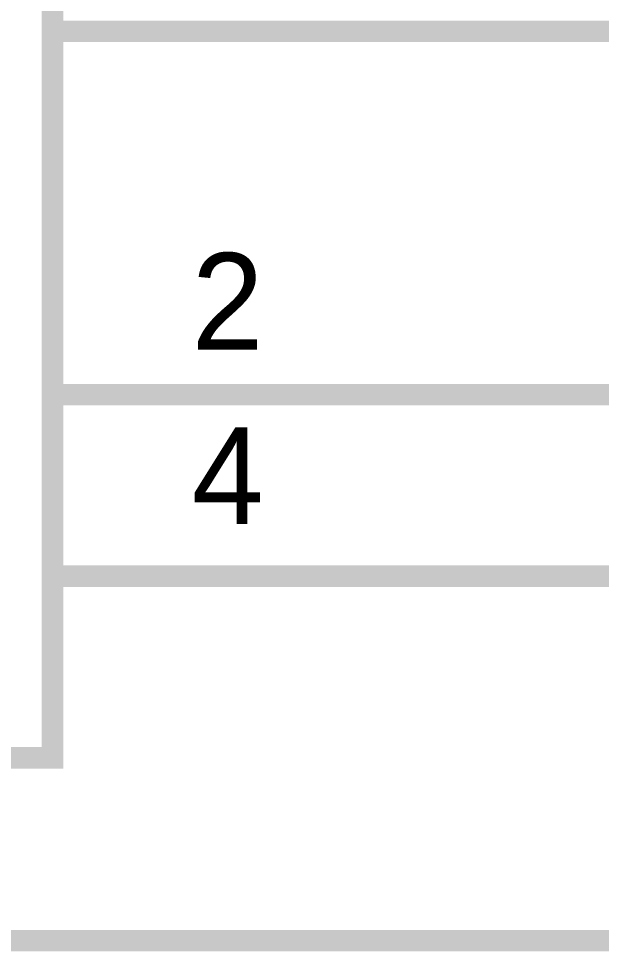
# Model space of a CAD drawing. Header units: inches. Extents: x 0 to 9.5, y -0.01 to 7.51.
# Drawn here: x 6.881 to 7.201, y 4.793 to 5.306 of the extents above; entities that cross this region are included whole.
import ezdxf

# ---------------------------------------------------------------- set-up
doc = ezdxf.new("R2010")
doc.units = ezdxf.units.IN
doc.header["$MEASUREMENT"] = 0
doc.layers.add('Sheet', color=255, linetype='Continuous')

msp = doc.modelspace()

# ---------------------------------------------------------------- linework, layer by layer
at = {"layer": 'Sheet'}
for points in [[(6.29961, 5.39995, 0.0118, 0.0118, 0), (6.89935, 5.39995, 0.0118, 0.0118, 0), (6.89935, 4.8999, 0.0118, 0.0118, 0), (6.29961, 4.8999, 0.0118, 0.0118, 0), (6.29961, 5.39995, 0.0118, 0.0118, 0)], [(6.29961, 5.39995, 0.0039, 0.0039, 0), (6.29961, 4.8999, 0.0039, 0.0039, 0), (6.89935, 4.8999, 0.0039, 0.0039, 0), (6.89935, 5.39995, 0.0039, 0.0039, 0), (6.29961, 5.39995, 0.0039, 0.0039, 0), (6.29961, 5.39995, 0.0039, 0.0039, 0)]]:
    msp.add_lwpolyline(points, format="xyseb", close=True, dxfattribs=at)
for points in [[(6.89935, 5.29941, 0.0118, 0.0118, 0), (7.09971, 5.29941, 0.0118, 0.0118, 0)], [(7.09971, 5.29941, 0.0118, 0.0118, 0), (7.89914, 5.29941, 0.0118, 0.0118, 0), (8.19934, 5.29941, 0.0118, 0.0118, 0), (8.29919, 5.29941, 0.0118, 0.0118, 0), (8.29919, 5.09965, 0.0118, 0.0118, 0)], [(6.89935, 5.09965, 0.0118, 0.0118, 0), (7.09971, 5.09965, 0.0118, 0.0118, 0)], [(7.09971, 5.09965, 0.0118, 0.0118, 0), (7.2994, 5.09965, 0.0118, 0.0118, 0), (7.2994, 4.99978, 0.0118, 0.0118, 0), (7.2994, 4.79936, 0.0118, 0.0118, 0)], [(6.89935, 4.99978, 0.0118, 0.0118, 0), (7.09971, 4.99978, 0.0118, 0.0118, 0)], [(7.09971, 4.99978, 0.0118, 0.0118, 0), (7.2994, 4.99978, 0.0118, 0.0118, 0)], [(5.29982, 4.8999, 0.0118, 0.0118, 0), (5.29982, 4.79936, 0.0118, 0.0118, 0), (5.69987, 4.79936, 0.0118, 0.0118, 0), (7.2994, 4.79936, 0.0118, 0.0118, 0), (7.89914, 4.79936, 0.0118, 0.0118, 0), (8.29919, 4.79936, 0.0118, 0.0118, 0), (8.29919, 4.8999, 0.0118, 0.0118, 0)]]:
    msp.add_lwpolyline(points, format="xyseb", dxfattribs=at)

# ---------------------------------------------------------------- texts
for s, p in [('2', (6.9759, 5.12429)), ('4', (6.9759, 5.02841))]:
    msp.add_text(s, height=0.05327, dxfattribs=at).set_placement(p)

doc.saveas('drawing.dxf')
